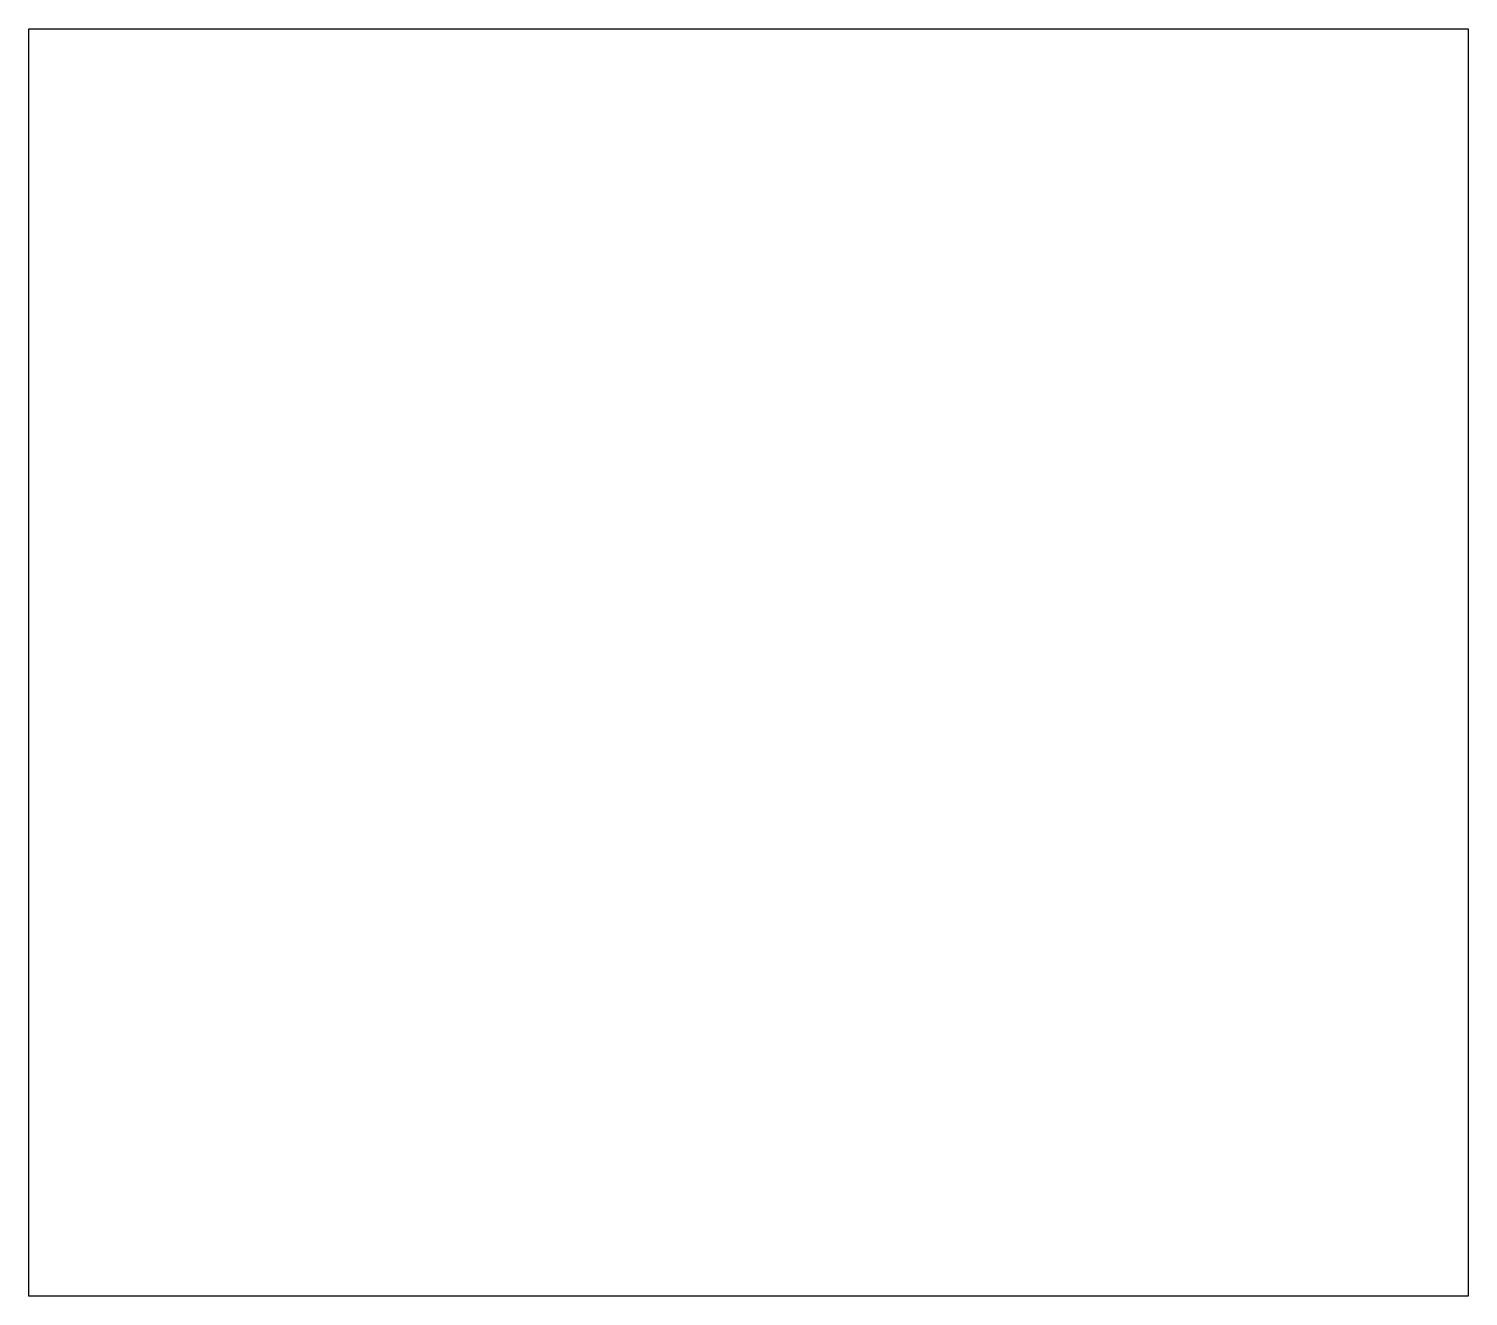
# Model space of a CAD drawing. Extents: x 0.47 to 3.03, y 0.31 to 2.56.
import ezdxf

# ---------------------------------------------------------------- set-up
doc = ezdxf.new("R2010")
doc.units = 0
doc.layers.add('Default', color=7, linetype='Continuous')

msp = doc.modelspace()

# ---------------------------------------------------------------- linework, layer by layer
at = {"layer": 'Default'}
msp.add_lwpolyline([(0.4747, 2.559), (3.0298, 2.559), (3.0298, 0.3091), (0.4747, 0.3091)], close=True, dxfattribs=at)

doc.saveas('drawing.dxf')
